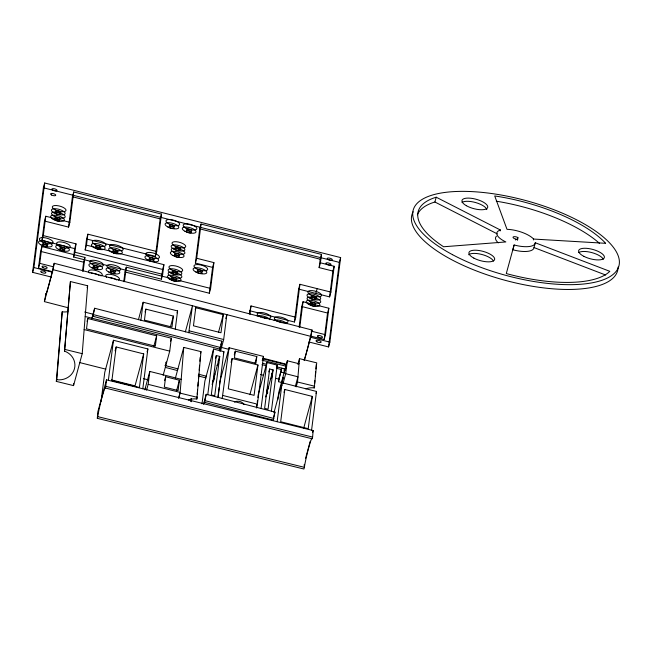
<?xml version="1.0" encoding="UTF-8"?>
<svg xmlns="http://www.w3.org/2000/svg" width="652" height="652" viewBox="0 0 652 652"><rect width="100%" height="100%" fill="white"/><g stroke="black" fill="none" stroke-linecap="round" stroke-linejoin="round"><path stroke-width="0.98" d="M56.316 381.387L56.773 379.7A15.99 14.857 4.6 0 0 74.434 368.796A15.99 14.857 4.6 0 0 64.54 351.135L70.424 281.542L87.645 285.763L82.217 353.669L73.537 385.609L56.316 381.387L62.201 311.795A15.99 14.857 4.6 0 0 67.8 311.648M56.773 379.7L62.201 311.795M64.54 351.135L70.424 281.542M73.537 385.609L73.692 383.604M97.311 418.331L97.833 411.803L106.512 379.863L313.131 430.54L312.61 437.068L312.153 438.755L105.534 388.079A15.99 1.011 -76.2 0 0 102.071 397.141A15.99 1.011 -76.2 0 0 97.767 416.644L97.311 418.331L303.93 469.016L304.394 467.329A15.99 1.011 -76.2 0 1 307.817 451.135A15.99 1.011 -76.2 0 1 311.786 438.38M105.534 388.079L106.512 379.863M178.778 397.956L180.099 393.115L183.75 347.41L200.971 351.632L196.855 399.024A15.99 14.857 4.6 0 0 188.42 399.994M190.857 401.461L191.101 398.478M191.158 401.762L191.395 398.779M196.855 399.024L197.018 397.035M197.254 394.052L197.572 390.083M197.89 386.106L198.208 382.129M198.526 378.16L198.844 374.183M199.162 370.206L199.561 365.242M199.879 361.265L200.197 357.288M304.158 466.213L304.305 464.346M296.187 386.856L297.508 382.015L299.496 358.657L316.717 362.862L314.264 387.916A15.99 14.857 4.3 0 0 305.829 388.885M314.264 387.916L314.386 386.457M314.639 383.531L314.892 380.613M315.266 376.228L315.641 371.852M315.886 368.934L316.261 364.549M51.345 277.059L32.6 272.34L43.374 187.776L44.678 182.984L340.629 257.581L329.855 342.137L328.551 346.929L308.828 341.958M32.6 272.34L33.904 267.548L44.678 182.984M52.152 271.599L38.46 268.151L40.603 251.37L41.899 246.578L84.915 257.418L83.154 271.24M87.881 234.182L86.577 238.974L155.404 256.317L156.708 251.525L87.881 234.182L86.48 245.152L163.913 264.671L162.674 274.353L161.378 279.146L73.619 257.027L74.687 248.632L41.997 240.392L44.466 221.028L45.77 216.236L69.854 222.308L68.558 227.1L44.466 221.028M38.46 268.151L39.764 263.359L41.899 246.578M41.997 240.392L43.301 235.6L45.77 216.236M68.558 227.1L72.421 196.765L73.725 191.973L161.476 214.092L156.708 251.525M69.854 222.308L73.725 191.973M73.619 257.027L74.923 252.234L75.991 243.84L43.301 235.6M82.486 271.093L83.619 262.21L84.915 257.418M161.378 279.146L162.609 269.463L85.176 249.944L86.577 238.974M87.833 318.51L86.512 328.836L155.339 346.179L156.659 335.853L87.833 318.51L87.042 321.412M101.093 401.249L104.793 372.219L113.472 340.279L147.882 348.95L142.812 388.763M108.371 380.312L113.472 340.279M123.758 281.656L124.997 271.974L126.292 267.181L210.612 288.428L209.308 293.221L124.997 271.974M116.17 346.97L111.891 380.532L139.422 387.475L143.701 353.906L116.17 346.97L115.119 350.841M124.442 281.705L126.292 267.181M140.889 320.222L143.179 302.259L177.588 310.931L175.274 329.121M145.852 309.146L144.451 320.116L171.981 327.06L173.383 316.081L145.852 309.146L145.062 312.047M155.404 256.317L160.172 218.885L161.476 214.092M146.586 390.149L148.159 384.346L149.805 371.436L181.199 379.342M165.649 376.758L164.337 387.084L178.102 390.556L179.414 380.23L165.649 376.758L164.597 380.629M163.147 375.34L169.724 351.135L171.37 338.225L85.184 316.505M209.308 293.221L212.593 267.401L195.388 263.066L199.748 228.852L201.052 224.068L321.493 254.419L320.425 262.813L319.13 267.605L332.895 271.069L329.602 296.888L298.632 289.089L299.928 284.296L330.906 292.104L329.602 296.888M195.388 263.066L196.692 258.273L201.052 224.068M188.738 332.781L192.462 305.739L185.355 331.876M195.755 307.736L193.457 325.804L220.987 332.748L223.286 314.671L195.755 307.736L195.233 309.667M210.612 288.428L213.897 262.609L196.692 258.273M201.99 403.832L204.899 381.029L213.579 349.081L223.897 351.689L218.078 397.37M207.768 394.696L213.579 349.081M216.301 355.552L211.289 394.925L214.728 395.788L219.748 356.416L216.301 355.552L215.519 358.453M220.515 351.135L223.677 339.521L226.847 314.639L225.796 318.51M218.061 396.204L219.202 387.247M219.455 385.259L219.96 381.273L229.072 347.736L263.489 356.408L257.401 404.175L256.358 408.005M222.21 398.372L229.072 347.736M232.145 358.502L228.273 388.837L254.084 395.34L257.956 365.006L232.145 358.502L231.101 362.333M235.299 351.135L234.435 357.915L255.943 363.335L256.807 356.554L235.299 351.135L234.288 354.859M249.333 313.571L251.004 305.943L295.739 317.214L294.435 322.007L249.7 310.727M249.912 314.46L251.004 305.943M256.586 407.459L256.961 404.46M257.222 402.463L257.475 400.467M257.858 397.467L258.241 394.468M261.061 408.494L266.921 362.528L277.239 365.128L271.379 411.159M269.643 368.991L264.63 408.364L268.07 409.236L273.09 369.863L269.643 368.991L268.852 371.901M282.267 382.651L278.51 381.705L279.007 377.834M278.51 381.705L281.607 368.25L285.046 369.122M277.785 399.692L278.665 392.74L287.345 360.792L299.064 363.751M277.133 421.714L282.096 382.773L316.513 391.445L311.575 430.157M285.666 368.608L286.489 364.818L263.253 358.967M283.074 383.384L285.698 373.702L287.345 360.792M284.794 389.464L280.686 421.738L308.217 428.682L312.324 396.408L284.794 389.464L284.003 392.374M294.435 322.007L298.632 289.089M295.739 317.214L299.928 284.296M299.113 327.108L301.737 306.522L303.033 301.729L328.844 308.241L325.478 334.704L324.174 339.496L310.792 336.122M299.79 327.214L303.033 301.729M319.13 267.605L320.197 259.211L321.493 254.419M324.174 339.496L327.548 313.033L328.844 308.241M330.906 292.104L334.191 266.285L320.425 262.813M328.551 346.929L339.325 262.365L340.629 257.581M517.647 239.374L517.884 237.524A3.105 1.133 15.2 0 0 513.89 236.7A3.105 1.133 15.2 0 0 513.694 238.2A3.105 1.133 15.2 0 0 517.647 239.374L517.403 240.27M67.955 307.711L44.393 301.615L45.974 293.547A15.99 0.497 -75.5 0 0 48.957 284.362A15.99 0.497 -75.5 0 0 53.733 264.981L54.197 263.294L312.039 330.018L310.914 336.399L304.345 360.597M44.393 301.615L53.073 269.667L54.197 263.294M92.185 318.094A15.99 0.497 -75.5 0 1 93.049 316.318L94.63 308.249L221.835 341.167L220.254 349.236A15.99 0.497 -75.5 0 0 219.39 351.012M203.758 404.142A15.99 0.497 -75.5 0 1 204.622 402.357L206.203 394.297L274.957 412.088L273.375 420.149A15.99 0.497 -75.5 0 0 272.943 420.621M281.216 388.323L281.346 387.704M165.274 365.568L165.421 364.892M166.317 362.202L165.918 363.897M145.429 389.627L145.706 388.046L145.176 389.668M281.835 385.699L282.014 385.063M74.687 248.632L75.991 243.84M85.176 249.944L86.48 245.152M87.115 287.695L87.645 285.763M91.736 318.901L94.63 308.249M138.444 319.684L143.179 302.259M162.609 269.463L163.913 264.671M143.701 353.906L135.021 385.854L111.427 379.904M147.099 351.852L147.882 348.95M153.766 346.497L156.659 335.853M144.809 389.823L149.805 371.436M170.49 326.733L173.383 316.081M177.067 312.87L177.588 310.931M170.579 341.135L171.37 338.225M175.331 378.38L183.75 347.41M176.521 390.874L179.414 380.23M212.593 267.401L213.897 262.609M178.575 398.217L180.156 392.406L148.159 384.346M200.514 353.319L200.971 351.632M218.559 332.096L223.286 314.671M203.571 403.971L206.203 394.297M219.463 349.88L220.254 346.978M220.783 345.038L221.835 341.167M212.12 384.493L219.748 356.416M223.375 353.62L223.897 351.689M255.038 363.074L256.807 356.554M249.879 394.713L257.956 365.006M262.446 360.238L263.489 356.408M258.502 393.506L266.921 362.528M265.723 396.962L273.09 369.863M276.717 367.068L277.239 365.128M273.946 412.781L282.096 382.773M273.644 416.93L274.957 412.088M315.837 293.424L317.141 288.632M297.923 364.46L299.496 358.657M295.323 386.473L297.948 376.791L285.698 373.702M312.039 330.018L311.583 331.705A15.99 0.497 -75.5 0 1 310.857 335.063M332.895 271.069L334.191 266.285M303.645 428.348L312.324 396.408M315.984 393.384L316.513 391.445M305.511 458.609L310.238 441.184M312.61 432.472L313.131 430.54M417.386 214.793A101.386 36.83 15.2 0 1 434.9 201.998L436.204 197.206L500.402 230.017A19.862 7.213 15.2 0 0 505.83 241.941L443.596 246.766A101.386 36.83 15.2 0 1 436.204 197.206M500.157 230.922L500.402 230.017M514.135 244.973L506.294 273.563A101.386 36.83 15.2 0 0 609.816 271.322L535.292 242.772A19.862 7.213 15.2 0 1 514.135 244.973L512.831 249.765A19.862 7.213 15.2 0 0 533.988 247.564L605.684 275.03M515.659 240.042L515.895 239.145M517.362 239.439L517.884 237.524M533.352 239.952L533.597 239.056L605.643 243.31A101.386 36.83 15.2 0 0 494.721 195.959L507.003 229.333A19.862 7.213 15.2 0 1 533.597 239.056M533.988 247.564L535.292 242.772M165.918 362.911L166.146 362.096M165.673 364.851L165.29 366.147M297.508 382.015L314.72 386.228M64.996 349.448L82.217 353.669M180.099 393.115L197.311 397.337M105.991 386.392L312.61 437.068M97.767 416.644L304.394 467.329M43.374 187.776L339.325 262.365M72.421 196.765L160.172 218.885M199.748 228.852L320.197 259.211M301.737 306.522L327.548 313.033M74.923 252.234L162.674 274.353M40.603 251.37L83.619 262.21M311.134 331.086L325.478 334.704M39.764 263.359L53.448 266.807M33.904 267.548L52.649 272.267M310.124 337.165L329.855 342.137M189.259 330.849L223.677 339.521M262.104 360.173L286.301 366.269M262.699 363.319L266.57 364.297M277.222 366.978L284.965 368.934M262.031 364.647L265.91 365.625M276.595 368.323L281.444 369.545L278.844 379.13L275.926 378.396M281.118 372.129L284.867 373.074M84.141 329.57L169.724 351.135M260.401 374.476L263.31 375.21M222.992 395.503L257.401 404.175M79.397 362.504L105.958 369.195M143.334 378.616L148.257 379.855M53.073 269.667L310.914 336.399M84.638 312.031L93.472 314.313M221.101 347.345L228.917 349.366M263.131 358.225L286.595 364.297M93.505 314.631L220.71 347.549M93.049 316.318L220.254 349.236M165.16 365.56L177.98 368.877M198.689 374.232L206.57 376.277M165.69 367.5L177.523 370.556M198.224 375.919L206.113 377.964M205.078 400.67L273.84 418.47M204.622 402.357L273.375 420.149M434.9 201.998L497.289 233.889M106.626 277.336A7.107 2.584 15.2 0 1 108.11 274.305A7.107 2.584 15.2 0 1 116.985 276.366A7.107 2.584 15.2 0 1 118.525 280.107M108.827 277.483A7.107 2.584 15.2 0 1 116.798 279.977M89.422 273.001A7.107 2.584 15.2 0 1 91.084 269.952A7.107 2.584 15.2 0 1 100.131 272.234A7.107 2.584 15.2 0 1 100.938 275.91M91.003 273.123A7.107 2.584 15.2 0 1 99.088 275.323M274.044 320.507A7.107 2.584 15.2 0 1 280.653 320.491A7.107 2.584 15.2 0 1 286.839 323.734M279.977 321.998A2.665 0.97 15.2 0 1 281.387 322.414M262.528 317.622A2.665 0.97 15.2 0 1 263.473 317.826M264.41 318.176A2.665 0.97 15.2 0 1 265.03 318.51M261.142 317.304A7.107 2.584 15.2 0 1 259.146 312.512A7.107 2.584 15.2 0 1 270.303 315.959A7.107 2.584 15.2 0 1 264.272 318.266M257.157 316.008A7.107 2.584 15.2 0 1 264.125 316.334A7.107 2.584 15.2 0 1 269.822 319.692M618.096 267.059A106.586 38.721 15.2 0 1 505.088 280.303A106.586 38.721 15.2 0 1 413.132 211.761M468.674 254.761A13.325 4.841 15.2 0 1 481.526 254.386A13.325 4.841 15.2 0 1 493.491 261.02M462.023 202.438A13.325 4.841 15.2 0 1 475.773 202.593A13.325 4.841 15.2 0 1 486.824 209.569M578.797 252.52A13.325 4.841 15.2 0 1 592.024 252.65A13.325 4.841 15.2 0 1 603.296 259.268M496.302 201.199A101.386 36.83 15.2 0 1 599.49 243.359M498.34 242.87A19.862 7.213 15.2 0 1 496.449 236.211M234.386 402.08A7.107 6.61 7.3 0 1 244.117 404.533M218.127 361.436A2.665 2.478 7.3 0 1 216.863 365.25M219.088 357.606A2.665 2.478 7.3 0 1 218.159 360.385M213.612 377.215A2.665 2.478 7.3 0 1 212.772 381.127M214.818 373.816A2.665 2.478 7.3 0 1 214.223 376.017M266.953 390.654A2.665 2.478 7.3 0 1 266.358 394.46M268.086 387.019A2.665 2.478 7.3 0 1 266.937 389.937M271.615 375.096A2.665 2.478 7.3 0 1 270.205 378.69M272.194 370.58A2.665 2.478 7.3 0 1 271.501 373.832M310.311 337.394A15.99 0.497 -75.5 0 1 304.093 360.271M312.031 438.168A15.99 1.011 -76.2 0 1 312.153 438.755M284.614 371.713A2.665 0.97 15.2 0 1 285.217 370.32M281.933 382.471L283.253 377.426L281.933 382.471M109.569 268.811A7.107 2.584 15.2 0 0 120.628 269.659A7.107 2.584 15.2 0 0 111.207 264.622A7.107 2.584 15.2 0 0 109.569 268.811M108.697 272.006A7.107 2.584 15.2 0 0 119.756 272.854A7.107 2.584 15.2 0 0 110.335 267.817A7.107 2.584 15.2 0 0 108.697 272.006M111.345 271.305A2.665 0.97 15.2 0 0 115.494 271.623A2.665 0.97 15.2 0 0 111.957 269.741A2.665 0.97 15.2 0 0 111.345 271.305M110.913 272.903A2.665 0.97 15.2 0 0 115.054 273.221A2.665 0.97 15.2 0 0 111.525 271.338A2.665 0.97 15.2 0 0 110.913 272.903M94.141 266.97A2.665 0.97 15.2 0 0 98.281 267.287A2.665 0.97 15.2 0 0 94.752 265.405A2.665 0.97 15.2 0 0 94.141 266.97M92.364 264.467A7.107 2.584 15.2 0 0 103.415 265.315A7.107 2.584 15.2 0 0 94.002 260.287A7.107 2.584 15.2 0 0 92.364 264.467M91.492 267.662A7.107 2.584 15.2 0 0 102.551 268.51A7.107 2.584 15.2 0 0 93.13 263.481A7.107 2.584 15.2 0 0 91.492 267.662M93.701 268.567A2.665 0.97 15.2 0 0 97.849 268.885A2.665 0.97 15.2 0 0 94.32 267.002A2.665 0.97 15.2 0 0 93.701 268.567M94.907 244.459A7.107 2.584 15.2 0 0 105.966 245.307A7.107 2.584 15.2 0 0 96.545 240.278A7.107 2.584 15.2 0 0 94.907 244.459M94.043 247.654A7.107 2.584 15.2 0 0 105.102 248.502A7.107 2.584 15.2 0 0 95.681 243.473A7.107 2.584 15.2 0 0 94.043 247.654M96.683 246.961A2.665 0.97 15.2 0 0 100.832 247.279A2.665 0.97 15.2 0 0 97.303 245.388A2.665 0.97 15.2 0 0 96.683 246.961M96.251 248.559A2.665 0.97 15.2 0 0 100.4 248.877A2.665 0.97 15.2 0 0 96.871 246.986A2.665 0.97 15.2 0 0 96.251 248.559M113.896 251.297A2.665 0.97 15.2 0 0 118.036 251.615A2.665 0.97 15.2 0 0 114.507 249.732A2.665 0.97 15.2 0 0 113.896 251.297M112.12 248.795A7.107 2.584 15.2 0 0 123.171 249.643A7.107 2.584 15.2 0 0 113.758 244.614A7.107 2.584 15.2 0 0 112.12 248.795M111.247 251.99A7.107 2.584 15.2 0 0 122.307 252.837A7.107 2.584 15.2 0 0 112.886 247.809A7.107 2.584 15.2 0 0 111.247 251.99M113.456 252.894A2.665 0.97 15.2 0 0 117.605 253.212A2.665 0.97 15.2 0 0 114.076 251.322A2.665 0.97 15.2 0 0 113.456 252.894M59.177 246.114A7.107 2.584 15.2 0 0 70.237 246.961A7.107 2.584 15.2 0 0 60.823 241.933A7.107 2.584 15.2 0 0 59.177 246.114M58.313 249.308A7.107 2.584 15.2 0 0 69.373 250.156A7.107 2.584 15.2 0 0 59.951 245.128A7.107 2.584 15.2 0 0 58.313 249.308M60.954 248.616A2.665 0.97 15.2 0 0 65.102 248.934A2.665 0.97 15.2 0 0 61.573 247.043A2.665 0.97 15.2 0 0 60.954 248.616M60.522 250.213A2.665 0.97 15.2 0 0 64.67 250.531A2.665 0.97 15.2 0 0 61.141 248.64A2.665 0.97 15.2 0 0 60.522 250.213M43.749 244.28A2.665 0.97 15.2 0 0 47.898 244.598A2.665 0.97 15.2 0 0 44.369 242.707A2.665 0.97 15.2 0 0 43.749 244.28M41.972 241.778A7.107 2.584 15.2 0 0 53.032 242.625A7.107 2.584 15.2 0 0 43.611 237.597A7.107 2.584 15.2 0 0 41.972 241.778M41.109 244.973A7.107 2.584 15.2 0 0 52.16 245.82A7.107 2.584 15.2 0 0 42.747 240.792A7.107 2.584 15.2 0 0 41.109 244.973M43.317 245.877A2.665 0.97 15.2 0 0 47.466 246.195A2.665 0.97 15.2 0 0 43.928 244.304A2.665 0.97 15.2 0 0 43.317 245.877M276.961 320.988A7.107 2.584 15.2 0 0 288.013 321.835A7.107 2.584 15.2 0 0 278.6 316.807A7.107 2.584 15.2 0 0 276.961 320.988M185.796 228.061A7.107 2.584 15.2 0 0 196.855 228.909A7.107 2.584 15.2 0 0 187.434 223.88A7.107 2.584 15.2 0 0 185.796 228.061M184.923 231.256A7.107 2.584 15.2 0 0 195.983 232.104A7.107 2.584 15.2 0 0 186.57 227.067A7.107 2.584 15.2 0 0 184.923 231.256M187.572 230.563A2.665 0.97 15.2 0 0 191.721 230.881A2.665 0.97 15.2 0 0 188.183 228.991A2.665 0.97 15.2 0 0 187.572 230.563M187.14 232.161A2.665 0.97 15.2 0 0 191.289 232.479A2.665 0.97 15.2 0 0 187.752 230.588A2.665 0.97 15.2 0 0 187.14 232.161M170.368 226.22A2.665 0.97 15.2 0 0 174.516 226.537A2.665 0.97 15.2 0 0 170.979 224.655A2.665 0.97 15.2 0 0 170.368 226.22M168.591 223.726A7.107 2.584 15.2 0 0 179.642 224.573A7.107 2.584 15.2 0 0 170.229 219.537A7.107 2.584 15.2 0 0 168.591 223.726M167.719 226.92A7.107 2.584 15.2 0 0 178.778 227.768A7.107 2.584 15.2 0 0 169.357 222.731A7.107 2.584 15.2 0 0 167.719 226.92M169.936 227.817A2.665 0.97 15.2 0 0 174.076 228.135A2.665 0.97 15.2 0 0 170.547 226.252A2.665 0.97 15.2 0 0 169.936 227.817M150.188 259.113A2.665 0.97 15.2 0 0 154.337 259.431A2.665 0.97 15.2 0 0 150.808 257.548A2.665 0.97 15.2 0 0 150.188 259.113M148.411 256.611A7.107 2.584 15.2 0 0 159.471 257.458A7.107 2.584 15.2 0 0 150.05 252.43A7.107 2.584 15.2 0 0 148.411 256.611M147.548 259.806A7.107 2.584 15.2 0 0 158.607 260.653A7.107 2.584 15.2 0 0 149.186 255.625A7.107 2.584 15.2 0 0 147.548 259.806M149.756 260.71A2.665 0.97 15.2 0 0 153.905 261.028A2.665 0.97 15.2 0 0 150.376 259.146A2.665 0.97 15.2 0 0 149.756 260.71M196.594 268.754A7.107 2.584 15.2 0 0 207.654 269.602A7.107 2.584 15.2 0 0 198.232 264.573A7.107 2.584 15.2 0 0 196.594 268.754M195.722 271.949A7.107 2.584 15.2 0 0 206.782 272.797A7.107 2.584 15.2 0 0 197.36 267.768A7.107 2.584 15.2 0 0 195.722 271.949M198.371 271.256A2.665 0.97 15.2 0 0 202.519 271.574A2.665 0.97 15.2 0 0 198.982 269.683A2.665 0.97 15.2 0 0 198.371 271.256M197.939 272.854A2.665 0.97 15.2 0 0 202.079 273.172A2.665 0.97 15.2 0 0 198.55 271.281A2.665 0.97 15.2 0 0 197.939 272.854M170.775 276.244A7.107 2.584 15.2 0 0 181.835 277.092A7.107 2.584 15.2 0 0 172.413 272.055A7.107 2.584 15.2 0 0 170.775 276.244M169.911 279.431A7.107 2.584 15.2 0 0 180.963 280.278A7.107 2.584 15.2 0 0 171.549 275.25A7.107 2.584 15.2 0 0 169.911 279.431M172.552 278.738A2.665 0.97 15.2 0 0 176.7 279.056A2.665 0.97 15.2 0 0 173.171 277.173A2.665 0.97 15.2 0 0 172.552 278.738M172.12 280.336A2.665 0.97 15.2 0 0 176.268 280.653A2.665 0.97 15.2 0 0 172.731 278.771A2.665 0.97 15.2 0 0 172.12 280.336M173.375 272.283A2.665 0.97 15.2 0 0 177.523 272.601A2.665 0.97 15.2 0 0 173.994 270.719A2.665 0.97 15.2 0 0 173.375 272.283M171.598 269.789A7.107 2.584 15.2 0 0 182.658 270.637A7.107 2.584 15.2 0 0 173.236 265.6A7.107 2.584 15.2 0 0 171.598 269.789M170.734 272.976A7.107 2.584 15.2 0 0 181.786 273.824A7.107 2.584 15.2 0 0 172.373 268.795A7.107 2.584 15.2 0 0 170.734 272.976M172.943 273.881A2.665 0.97 15.2 0 0 177.091 274.199A2.665 0.97 15.2 0 0 173.554 272.316A2.665 0.97 15.2 0 0 172.943 273.881M309.667 301.248A7.107 2.584 15.2 0 0 320.719 302.096A7.107 2.584 15.2 0 0 311.306 297.067A7.107 2.584 15.2 0 0 309.667 301.248M308.795 304.443A7.107 2.584 15.2 0 0 319.855 305.291A7.107 2.584 15.2 0 0 310.433 300.262A7.107 2.584 15.2 0 0 308.795 304.443M311.444 303.75A2.665 0.97 15.2 0 0 315.584 304.068A2.665 0.97 15.2 0 0 312.055 302.178A2.665 0.97 15.2 0 0 311.444 303.75M311.004 305.348A2.665 0.97 15.2 0 0 315.152 305.666A2.665 0.97 15.2 0 0 311.623 303.775A2.665 0.97 15.2 0 0 311.004 305.348M312.267 297.296A2.665 0.97 15.2 0 0 316.407 297.614A2.665 0.97 15.2 0 0 312.878 295.723A2.665 0.97 15.2 0 0 312.267 297.296M310.482 294.794A7.107 2.584 15.2 0 0 321.542 295.641A7.107 2.584 15.2 0 0 312.129 290.613A7.107 2.584 15.2 0 0 310.482 294.794M309.618 297.988A7.107 2.584 15.2 0 0 320.678 298.836A7.107 2.584 15.2 0 0 311.257 293.808A7.107 2.584 15.2 0 0 309.618 297.988M311.827 298.893A2.665 0.97 15.2 0 0 315.975 299.211A2.665 0.97 15.2 0 0 312.447 297.32A2.665 0.97 15.2 0 0 311.827 298.893M174.646 245.902A7.107 2.584 15.2 0 0 185.698 246.749A7.107 2.584 15.2 0 0 176.285 241.721A7.107 2.584 15.2 0 0 174.646 245.902M173.774 249.097A7.107 2.584 15.2 0 0 184.834 249.944A7.107 2.584 15.2 0 0 175.412 244.916A7.107 2.584 15.2 0 0 173.774 249.097M176.423 248.404A2.665 0.97 15.2 0 0 180.563 248.722A2.665 0.97 15.2 0 0 177.034 246.831A2.665 0.97 15.2 0 0 176.423 248.404M175.983 250.001A2.665 0.97 15.2 0 0 180.131 250.319A2.665 0.97 15.2 0 0 176.602 248.428A2.665 0.97 15.2 0 0 175.983 250.001M175.6 254.859A2.665 0.97 15.2 0 0 179.74 255.177A2.665 0.97 15.2 0 0 176.211 253.286A2.665 0.97 15.2 0 0 175.6 254.859M173.823 252.357A7.107 2.584 15.2 0 0 184.875 253.204A7.107 2.584 15.2 0 0 175.461 248.176A7.107 2.584 15.2 0 0 173.823 252.357M172.951 255.551A7.107 2.584 15.2 0 0 184.011 256.399A7.107 2.584 15.2 0 0 174.589 251.37A7.107 2.584 15.2 0 0 172.951 255.551M175.16 256.456A2.665 0.97 15.2 0 0 179.308 256.774A2.665 0.97 15.2 0 0 175.779 254.883A2.665 0.97 15.2 0 0 175.16 256.456M54.939 209.74A7.107 2.584 15.2 0 0 65.991 210.588A7.107 2.584 15.2 0 0 56.577 205.551A7.107 2.584 15.2 0 0 54.939 209.74M54.067 212.935A7.107 2.584 15.2 0 0 65.127 213.783A7.107 2.584 15.2 0 0 55.705 208.746A7.107 2.584 15.2 0 0 54.067 212.935M56.716 212.234A2.665 0.97 15.2 0 0 60.856 212.552A2.665 0.97 15.2 0 0 57.327 210.669A2.665 0.97 15.2 0 0 56.716 212.234M56.276 213.832A2.665 0.97 15.2 0 0 60.424 214.149A2.665 0.97 15.2 0 0 56.895 212.267A2.665 0.97 15.2 0 0 56.276 213.832M55.893 218.689A2.665 0.97 15.2 0 0 60.041 219.007A2.665 0.97 15.2 0 0 56.504 217.124A2.665 0.97 15.2 0 0 55.893 218.689M54.116 216.195A7.107 2.584 15.2 0 0 65.167 217.043A7.107 2.584 15.2 0 0 55.754 212.006A7.107 2.584 15.2 0 0 54.116 216.195M53.244 219.39A7.107 2.584 15.2 0 0 64.303 220.237A7.107 2.584 15.2 0 0 54.882 215.201A7.107 2.584 15.2 0 0 53.244 219.39M55.461 220.286A2.665 0.97 15.2 0 0 59.601 220.604A2.665 0.97 15.2 0 0 56.072 218.722A2.665 0.97 15.2 0 0 55.461 220.286M41.704 272.454A2.665 0.97 15.2 0 0 45.852 272.772A2.665 0.97 15.2 0 0 42.323 270.882A2.665 0.97 15.2 0 0 41.704 272.454M43.008 267.662A2.665 0.97 15.2 0 0 47.156 267.98A2.665 0.97 15.2 0 0 43.627 266.089A2.665 0.97 15.2 0 0 43.008 267.662M317.011 341.835A2.665 0.97 15.2 0 0 321.159 342.153A2.665 0.97 15.2 0 0 317.63 340.271A2.665 0.97 15.2 0 0 317.011 341.835M318.315 337.043A2.665 0.97 15.2 0 0 322.463 337.361A2.665 0.97 15.2 0 0 318.926 335.478A2.665 0.97 15.2 0 0 318.315 337.043M326.88 264.378A2.665 0.97 15.2 0 0 331.029 264.696A2.665 0.97 15.2 0 0 327.5 262.813A2.665 0.97 15.2 0 0 326.88 264.378M328.184 259.586A2.665 0.97 15.2 0 0 332.333 259.903A2.665 0.97 15.2 0 0 328.795 258.021A2.665 0.97 15.2 0 0 328.184 259.586M51.573 194.997A2.665 0.97 15.2 0 0 55.722 195.315A2.665 0.97 15.2 0 0 52.193 193.424A2.665 0.97 15.2 0 0 51.573 194.997M52.877 190.205A2.665 0.97 15.2 0 0 57.026 190.523A2.665 0.97 15.2 0 0 53.488 188.632A2.665 0.97 15.2 0 0 52.877 190.205M452.561 254.696A106.586 38.721 15.2 0 0 618.422 267.41A106.586 38.721 15.2 0 0 477.142 191.941A106.586 38.721 15.2 0 0 452.561 254.696M473.849 258.111A13.325 4.841 15.2 0 0 494.575 259.7A13.325 4.841 15.2 0 0 476.922 250.27A13.325 4.841 15.2 0 0 473.849 258.111M466.351 205.698A13.325 4.841 15.2 0 0 487.525 207.849A13.325 4.841 15.2 0 0 470.671 198.224A13.325 4.841 15.2 0 0 466.351 205.698M583.923 256.366A13.325 4.841 15.2 0 0 604.347 257.605A13.325 4.841 15.2 0 0 586.221 248.306A13.325 4.841 15.2 0 0 583.923 256.366"/></g></svg>
